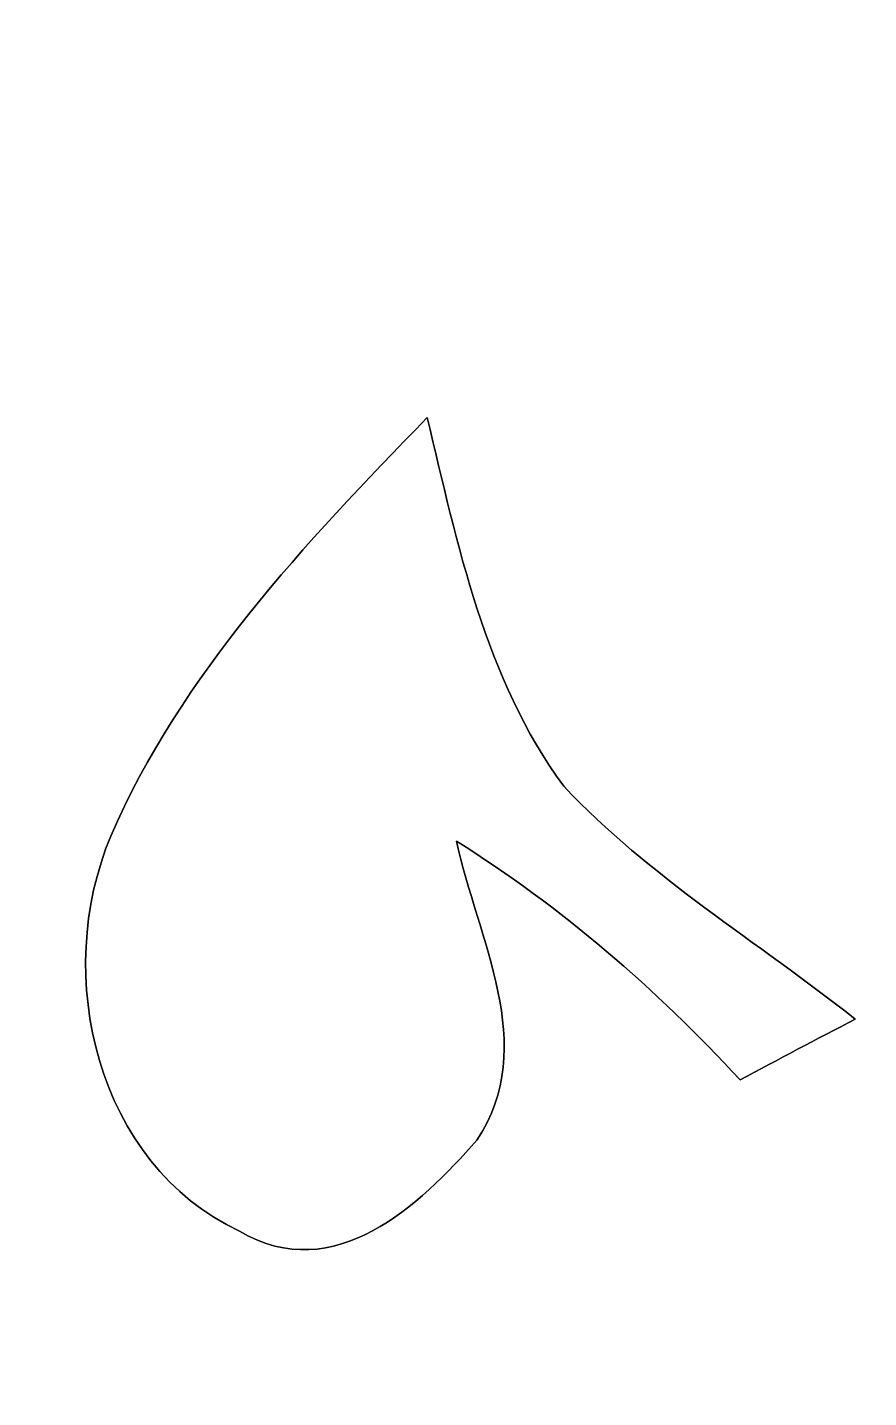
# Model space of a CAD drawing. Header units: centimetres. Extents: x -16.8 to 16.8, y -16.7 to 16.7.
# Drawn here: x -10.53 to -9.074, y -6.533 to -4.161 of the extents above; entities that cross this region are included whole.
import ezdxf

# ---------------------------------------------------------------- set-up
doc = ezdxf.new("R2010")
doc.units = ezdxf.units.CM
doc.header["$MEASUREMENT"] = 0
doc.layers.add('Layer 1', color=7, linetype='Continuous')

msp = doc.modelspace()

# ---------------------------------------------------------------- linework, layer by layer
at = {"layer": 'Layer 1', "color": 7}
for points, knots in [([(-16.77458, 16.66875), (-16.77458, 16.66875), (16.77458, 16.66875), (16.77458, 16.66875), (16.77458, 16.66875), (16.77458, 16.66875), (16.77458, -16.66875), (16.77458, -16.66875), (16.77458, -16.66875), (16.77458, -16.66875), (-16.77458, -16.66875), (-16.77458, -16.66875), (-16.77458, -16.66875), (-16.77458, -16.66875), (-16.77458, 16.66875), (-16.77458, 16.66875), (-16.77458, 16.66875), (-16.77458, 16.66875), (-16.77458, 16.66875), (-16.77458, 16.66875)], [0, 0, 0, 0, 0.1666667, 0.1666667, 0.1666667, 0.1666667, 0.3333333, 0.3333333, 0.3333333, 0.3333333, 0.5, 0.5, 0.5, 0.5, 0.6666667, 0.6666667, 0.6666667, 0.6666667, 1, 1, 1, 1]), ([(-10.38543, -5.56119), (-10.26372, -5.27967), (-10.04888, -5.05389), (-9.83791, -4.83658), (-9.83791, -4.83658), (-9.785, -5.05636), (-9.73843, -5.28849), (-9.60155, -5.47476), (-9.60155, -5.47476), (-9.45374, -5.6321), (-9.26571, -5.74428), (-9.09708, -5.87798), (-9.09708, -5.87798), (-9.16376, -5.91256), (-9.23008, -5.94748), (-9.2964, -5.98311), (-9.2964, -5.98311), (-9.44174, -5.82542), (-9.60543, -5.6836), (-9.78747, -5.56966), (-9.78747, -5.56966), (-9.75148, -5.73722), (-9.64318, -5.92384), (-9.75184, -6.08753), (-9.75184, -6.08753), (-9.85132, -6.19936), (-9.99702, -6.34153), (-10.16247, -6.24522), (-10.16247, -6.24522), (-10.41047, -6.12881), (-10.48703, -5.80108), (-10.38543, -5.56119)], [0, 0, 0, 0, 0.1111111, 0.1111111, 0.1111111, 0.1111111, 0.2222222, 0.2222222, 0.2222222, 0.2222222, 0.3333333, 0.3333333, 0.3333333, 0.3333333, 0.4444444, 0.4444444, 0.4444444, 0.4444444, 0.5555556, 0.5555556, 0.5555556, 0.5555556, 0.6666667, 0.6666667, 0.6666667, 0.6666667, 0.7777778, 0.7777778, 0.7777778, 0.7777778, 1, 1, 1, 1])]:
    msp.add_open_spline(points, degree=3, knots=knots, dxfattribs=at)
at = {"layer": 'Layer 1', "color": 252}
msp.add_open_spline([(-10.38543, -5.56119), (-10.48703, -5.80108), (-10.41047, -6.12881), (-10.16247, -6.24522), (-10.16247, -6.24522), (-9.99702, -6.34153), (-9.85132, -6.19936), (-9.75184, -6.08753), (-9.75184, -6.08753), (-9.64318, -5.92384), (-9.75148, -5.73722), (-9.78747, -5.56966), (-9.78747, -5.56966), (-9.60543, -5.6836), (-9.44174, -5.82542), (-9.2964, -5.98311), (-9.2964, -5.98311), (-9.23008, -5.94748), (-9.16376, -5.91256), (-9.09708, -5.87798), (-9.09708, -5.87798), (-9.26571, -5.74428), (-9.45374, -5.6321), (-9.60155, -5.47476), (-9.60155, -5.47476), (-9.73843, -5.28849), (-9.785, -5.05636), (-9.83791, -4.83658), (-9.83791, -4.83658), (-10.04888, -5.05389), (-10.26372, -5.27967), (-10.38543, -5.56119), (-10.38543, -5.56119), (-10.38543, -5.56119), (-10.38543, -5.56119), (-10.38543, -5.56119)], degree=3, knots=[0, 0, 0, 0, 0.1, 0.1, 0.1, 0.1, 0.2, 0.2, 0.2, 0.2, 0.3, 0.3, 0.3, 0.3, 0.4, 0.4, 0.4, 0.4, 0.5, 0.5, 0.5, 0.5, 0.6, 0.6, 0.6, 0.6, 0.7, 0.7, 0.7, 0.7, 0.8, 0.8, 0.8, 0.8, 1, 1, 1, 1], dxfattribs=at)

doc.saveas('drawing.dxf')
